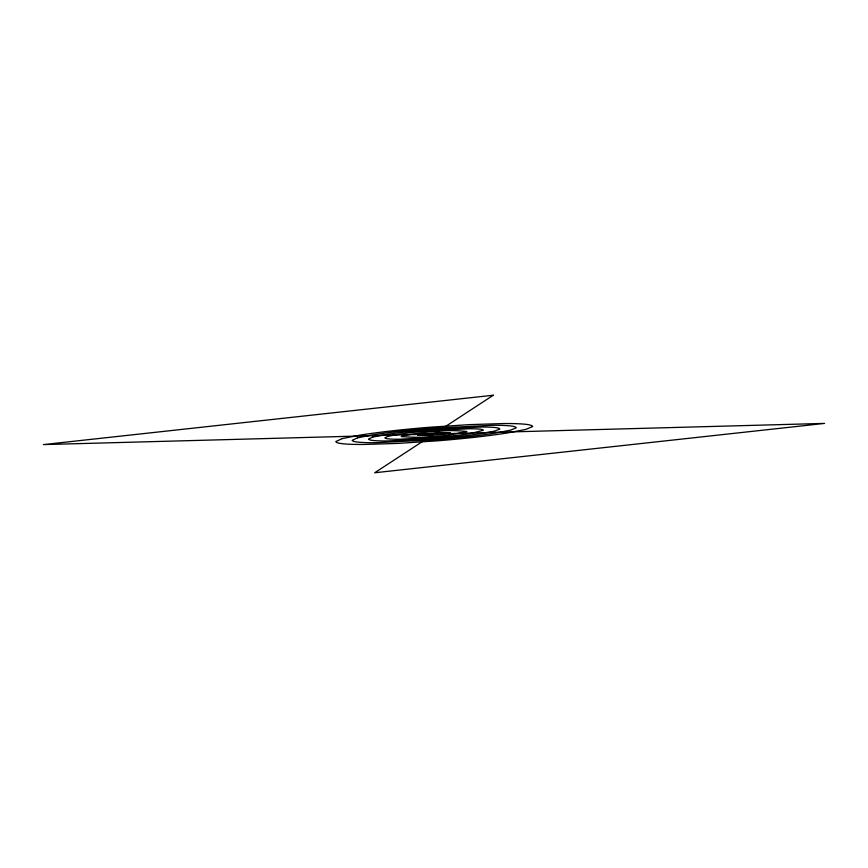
<?xml version="1.0" encoding="UTF-8"?>
<svg xmlns="http://www.w3.org/2000/svg" width="868" height="868" viewBox="0 0 868 868"><rect width="100%" height="100%" fill="white"/><g stroke="black" fill="none" stroke-linecap="round" stroke-linejoin="round"><path stroke-width="1.3" d="M493.306 395.233L374.694 472.767L824.6 423.41L43.4 444.59L493.306 395.233M342.263 438.59L335.808 441.562A81.136 7.92 -6.7 0 0 344.021 443.874A127.075 12.402 -6.7 0 0 364.56 444.449L398.488 443.374L438.231 440.76A127.075 12.402 -6.7 0 0 473.754 437.385A81.136 7.92 -6.7 0 0 507.379 432.98L525.737 429.41L532.702 426.579A86.16 8.409 -6.7 0 0 523.979 424.126A127.075 12.402 -6.7 0 0 503.44 423.551L469.512 424.626L429.769 427.24A127.075 12.402 -6.7 0 0 394.246 430.615A81.136 7.92 -6.7 0 0 360.621 435.02L342.263 438.59M357.551 437.819L352.169 440.304A67.617 6.597 -6.7 0 0 359.016 442.224A105.896 10.329 -6.7 0 0 376.137 442.702L437.526 439.631A105.896 10.329 -6.7 0 0 467.125 436.821A67.617 6.597 -6.7 0 0 495.151 433.154L510.449 430.181L516.254 427.815A71.794 7.009 -6.7 0 0 508.984 425.776A105.896 10.329 -6.7 0 0 491.863 425.298L430.474 428.369A105.896 10.329 -6.7 0 0 400.875 431.179A67.617 6.597 -6.7 0 0 372.849 434.846L357.551 437.819M372.839 437.06L368.542 439.045A54.087 5.273 -6.7 0 0 374.01 440.575A84.717 8.268 -6.7 0 0 387.703 440.966L436.821 438.503A84.717 8.268 -6.7 0 0 460.507 436.257A54.087 5.273 -6.7 0 0 482.923 433.327L495.161 430.94L499.805 429.052A57.44 5.609 -6.7 0 0 493.99 427.425A84.717 8.268 -6.7 0 0 480.297 427.034L431.179 429.497A84.717 8.268 -6.7 0 0 407.493 431.743A54.087 5.273 -6.7 0 0 385.077 434.673L372.839 437.06M388.126 436.289L384.904 437.787A40.568 3.96 -6.7 0 0 389.005 438.937A63.538 6.195 -6.7 0 0 399.28 439.219L436.116 437.385A63.538 6.195 -6.7 0 0 453.877 435.693A40.568 3.96 -6.7 0 0 470.695 433.49L483.346 430.289A43.075 4.199 -6.7 0 0 478.995 429.063A63.538 6.195 -6.7 0 0 468.72 428.781L431.884 430.615A63.538 6.195 -6.7 0 0 414.123 432.307A40.568 3.96 -6.7 0 0 397.305 434.51L388.126 436.289M403.425 435.53L401.266 436.517C422.933 438.546 445.685 436.376 466.897 431.526C445.924 428.976 424.257 432.329 403.425 435.53M418.712 434.759L417.638 435.259L428.076 435.562L440.629 434.564L450.449 432.763L439.924 432.438L418.712 434.759"/></g></svg>
